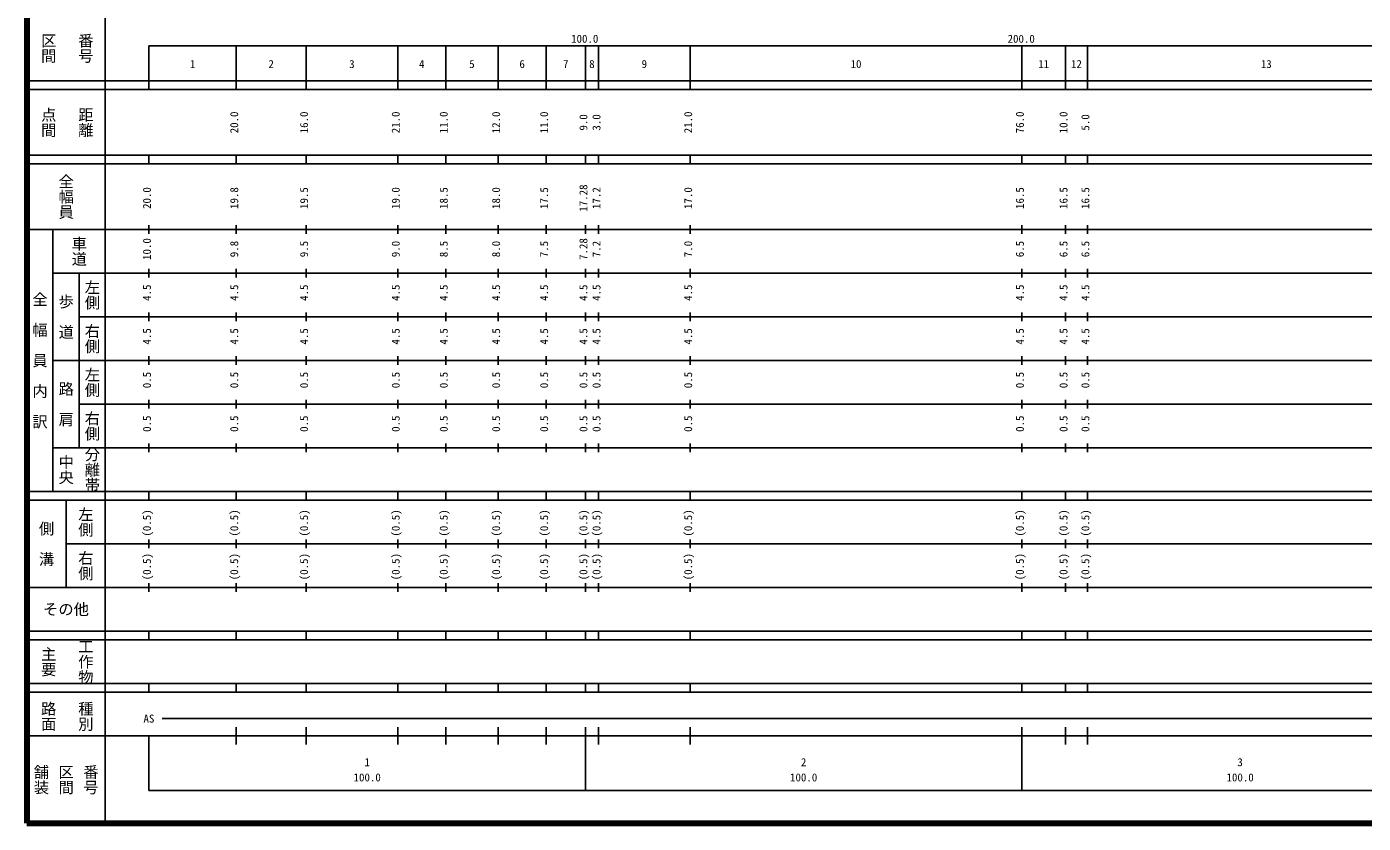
# Model space of a CAD drawing. Units: millimetres on the paper, enlarged 1000 times. Extents: x -23043849 to 100512, y -219615026 to 21267.
# Drawn here: x -23043849 to -22737634, y -219615026 to -219432617 of the extents above; entities that cross this region are included whole.
import ezdxf
from ezdxf.enums import TextEntityAlignment as Align

# ---------------------------------------------------------------- set-up
doc = ezdxf.new("R2010")
doc.units = ezdxf.units.MM
doc.header["$LTSCALE"] = 1000
doc.layers.add('M-TTL', color=2, linetype='Continuous', lineweight=140)
doc.layers.add('M-TTL-BAND', color=7, linetype='Continuous', lineweight=25)
doc.styles.add('@ＭＳ ゴシック', font='')
doc.styles.add('ＭＳ ゴシック', font='')
doc.styles.get('@ＭＳ ゴシック').set_extended_font_data('@MS Gothic')
doc.styles.get('ＭＳ ゴシック').set_extended_font_data('MS Gothic')

msp = doc.modelspace()

# ---------------------------------------------------------------- linework, layer by layer
at = {"layer": 'M-TTL'}
for p, q in [((-23043849, -219255026), (-23043849, -219615026)), ((-23043849, -219615026), (-22403849, -219615026))]:
    msp.add_line(p, q, dxfattribs=at)
at = {"layer": 'M-TTL-BAND'}
for p, q in [((-23025849, -219265026), (-23025849, -219615026)), ((-23015849, -219437026), (-22504849, -219437026)), ((-23015849, -219437026), (-23015849, -219447026)), ((-22995849, -219447026), (-22995849, -219437026)), ((-22979849, -219447026), (-22979849, -219437026)), ((-22958849, -219447026), (-22958849, -219437026)), ((-22947849, -219447026), (-22947849, -219437026)), ((-22935849, -219447026), (-22935849, -219437026)), ((-22924849, -219447026), (-22924849, -219437026)), ((-22915849, -219447026), (-22915849, -219437026)), ((-22912849, -219447026), (-22912849, -219437026)), ((-22891849, -219447026), (-22891849, -219437026)), ((-22815849, -219447026), (-22815849, -219437026)), ((-22805849, -219447026), (-22805849, -219437026)), ((-22800849, -219447026), (-22800849, -219437026)), ((-23043849, -219445026), (-22504849, -219445026)), ((-23043849, -219447026), (-22504849, -219447026)), ((-23043849, -219462026), (-22504849, -219462026)), ((-23043849, -219464026), (-22504849, -219464026)), ((-23015849, -219464026), (-23015849, -219462026)), ((-22995849, -219464026), (-22995849, -219462026)), ((-22979849, -219464026), (-22979849, -219462026)), ((-22958849, -219464026), (-22958849, -219462026)), ((-22947849, -219464026), (-22947849, -219462026)), ((-22935849, -219464026), (-22935849, -219462026)), ((-22924849, -219464026), (-22924849, -219462026)), ((-22915849, -219464026), (-22915849, -219462026)), ((-22912849, -219464026), (-22912849, -219462026)), ((-22891849, -219464026), (-22891849, -219462026)), ((-22815849, -219464026), (-22815849, -219462026)), ((-22805849, -219464026), (-22805849, -219462026)), ((-22800849, -219464026), (-22800849, -219462026)), ((-23043849, -219479026), (-22504849, -219479026)), ((-23037849, -219539026), (-23037849, -219479026)), ((-23015849, -219480026), (-23015849, -219478026)), ((-22995849, -219480026), (-22995849, -219478026)), ((-22979849, -219480026), (-22979849, -219478026)), ((-22958849, -219480026), (-22958849, -219478026)), ((-22947849, -219480026), (-22947849, -219478026)), ((-22935849, -219480026), (-22935849, -219478026)), ((-22924849, -219480026), (-22924849, -219478026)), ((-22915849, -219480026), (-22915849, -219478026)), ((-22912849, -219480026), (-22912849, -219478026)), ((-22891849, -219480026), (-22891849, -219478026)), ((-22815849, -219480026), (-22815849, -219478026)), ((-22805849, -219480026), (-22805849, -219478026)), ((-22800849, -219480026), (-22800849, -219478026)), ((-23037849, -219489026), (-22504849, -219489026)), ((-23031849, -219489026), (-23031849, -219529026)), ((-23015849, -219490026), (-23015849, -219488026)), ((-22995849, -219490026), (-22995849, -219488026)), ((-22979849, -219490026), (-22979849, -219488026)), ((-22958849, -219490026), (-22958849, -219488026)), ((-22947849, -219490026), (-22947849, -219488026)), ((-22935849, -219490026), (-22935849, -219488026)), ((-22924849, -219490026), (-22924849, -219488026)), ((-22915849, -219490026), (-22915849, -219488026)), ((-22912849, -219490026), (-22912849, -219488026)), ((-22891849, -219490026), (-22891849, -219488026)), ((-22815849, -219490026), (-22815849, -219488026)), ((-22805849, -219490026), (-22805849, -219488026)), ((-22800849, -219490026), (-22800849, -219488026)), ((-23015849, -219500026), (-23015849, -219498026)), ((-22995849, -219500026), (-22995849, -219498026)), ((-22979849, -219500026), (-22979849, -219498026)), ((-22958849, -219500026), (-22958849, -219498026)), ((-22947849, -219500026), (-22947849, -219498026)), ((-22935849, -219500026), (-22935849, -219498026)), ((-22924849, -219500026), (-22924849, -219498026)), ((-22915849, -219500026), (-22915849, -219498026)), ((-22912849, -219500026), (-22912849, -219498026)), ((-22891849, -219500026), (-22891849, -219498026)), ((-22815849, -219500026), (-22815849, -219498026)), ((-22805849, -219500026), (-22805849, -219498026)), ((-22800849, -219500026), (-22800849, -219498026)), ((-23031849, -219499026), (-22504849, -219499026)), ((-23037849, -219509026), (-22504849, -219509026)), ((-23015849, -219510026), (-23015849, -219508026)), ((-22995849, -219510026), (-22995849, -219508026)), ((-22979849, -219510026), (-22979849, -219508026)), ((-22958849, -219510026), (-22958849, -219508026)), ((-22947849, -219510026), (-22947849, -219508026)), ((-22935849, -219510026), (-22935849, -219508026)), ((-22924849, -219510026), (-22924849, -219508026)), ((-22915849, -219510026), (-22915849, -219508026)), ((-22912849, -219510026), (-22912849, -219508026)), ((-22891849, -219510026), (-22891849, -219508026)), ((-22815849, -219510026), (-22815849, -219508026)), ((-22805849, -219510026), (-22805849, -219508026)), ((-22800849, -219510026), (-22800849, -219508026)), ((-23031849, -219519026), (-22504849, -219519026)), ((-23015849, -219520026), (-23015849, -219518026)), ((-22995849, -219520026), (-22995849, -219518026)), ((-22979849, -219520026), (-22979849, -219518026)), ((-22958849, -219520026), (-22958849, -219518026)), ((-22947849, -219520026), (-22947849, -219518026)), ((-22935849, -219520026), (-22935849, -219518026)), ((-22924849, -219520026), (-22924849, -219518026)), ((-22915849, -219520026), (-22915849, -219518026)), ((-22912849, -219520026), (-22912849, -219518026)), ((-22891849, -219520026), (-22891849, -219518026)), ((-22815849, -219520026), (-22815849, -219518026)), ((-22805849, -219520026), (-22805849, -219518026)), ((-22800849, -219520026), (-22800849, -219518026)), ((-23015849, -219530026), (-23015849, -219528026)), ((-22995849, -219530026), (-22995849, -219528026)), ((-22979849, -219530026), (-22979849, -219528026)), ((-22958849, -219530026), (-22958849, -219528026)), ((-22947849, -219530026), (-22947849, -219528026)), ((-22935849, -219530026), (-22935849, -219528026)), ((-22924849, -219530026), (-22924849, -219528026)), ((-22915849, -219530026), (-22915849, -219528026)), ((-22912849, -219530026), (-22912849, -219528026)), ((-22891849, -219530026), (-22891849, -219528026)), ((-22815849, -219530026), (-22815849, -219528026)), ((-22805849, -219530026), (-22805849, -219528026)), ((-22800849, -219530026), (-22800849, -219528026)), ((-23037849, -219529026), (-22504849, -219529026)), ((-23043849, -219539026), (-22504849, -219539026)), ((-23043849, -219541026), (-22504849, -219541026)), ((-23034849, -219541026), (-23034849, -219561026)), ((-23015849, -219541026), (-23015849, -219539026)), ((-22995849, -219541026), (-22995849, -219539026)), ((-22979849, -219541026), (-22979849, -219539026)), ((-22958849, -219541026), (-22958849, -219539026)), ((-22947849, -219541026), (-22947849, -219539026)), ((-22935849, -219541026), (-22935849, -219539026)), ((-22924849, -219541026), (-22924849, -219539026)), ((-22915849, -219541026), (-22915849, -219539026)), ((-22912849, -219541026), (-22912849, -219539026)), ((-22891849, -219541026), (-22891849, -219539026)), ((-22815849, -219541026), (-22815849, -219539026)), ((-22805849, -219541026), (-22805849, -219539026)), ((-22800849, -219541026), (-22800849, -219539026)), ((-23015849, -219552026), (-23015849, -219550026)), ((-22995849, -219552026), (-22995849, -219550026)), ((-22979849, -219552026), (-22979849, -219550026)), ((-22958849, -219552026), (-22958849, -219550026)), ((-22947849, -219552026), (-22947849, -219550026)), ((-22935849, -219552026), (-22935849, -219550026)), ((-22924849, -219552026), (-22924849, -219550026)), ((-22915849, -219552026), (-22915849, -219550026)), ((-22912849, -219552026), (-22912849, -219550026)), ((-22891849, -219552026), (-22891849, -219550026)), ((-22815849, -219552026), (-22815849, -219550026)), ((-22805849, -219552026), (-22805849, -219550026)), ((-22800849, -219552026), (-22800849, -219550026)), ((-23034849, -219551026), (-22504849, -219551026)), ((-23043849, -219561026), (-22504849, -219561026)), ((-23015849, -219562026), (-23015849, -219560026)), ((-22995849, -219562026), (-22995849, -219560026)), ((-22979849, -219562026), (-22979849, -219560026)), ((-22958849, -219562026), (-22958849, -219560026)), ((-22947849, -219562026), (-22947849, -219560026)), ((-22935849, -219562026), (-22935849, -219560026)), ((-22924849, -219562026), (-22924849, -219560026)), ((-22915849, -219562026), (-22915849, -219560026)), ((-22912849, -219562026), (-22912849, -219560026)), ((-22891849, -219562026), (-22891849, -219560026)), ((-22815849, -219562026), (-22815849, -219560026)), ((-22805849, -219562026), (-22805849, -219560026)), ((-22800849, -219562026), (-22800849, -219560026)), ((-23043849, -219571026), (-22504849, -219571026)), ((-23015849, -219573026), (-23015849, -219571026)), ((-22995849, -219573026), (-22995849, -219571026)), ((-22979849, -219573026), (-22979849, -219571026)), ((-22958849, -219573026), (-22958849, -219571026)), ((-22947849, -219573026), (-22947849, -219571026)), ((-22935849, -219573026), (-22935849, -219571026)), ((-22924849, -219573026), (-22924849, -219571026)), ((-22915849, -219573026), (-22915849, -219571026)), ((-22912849, -219573026), (-22912849, -219571026)), ((-22891849, -219573026), (-22891849, -219571026)), ((-22815849, -219573026), (-22815849, -219571026)), ((-22805849, -219573026), (-22805849, -219571026)), ((-22800849, -219573026), (-22800849, -219571026)), ((-23043849, -219573026), (-22504849, -219573026)), ((-23043849, -219583026), (-22504849, -219583026)), ((-23015849, -219585026), (-23015849, -219583026)), ((-22995849, -219585026), (-22995849, -219583026)), ((-22979849, -219585026), (-22979849, -219583026)), ((-22958849, -219585026), (-22958849, -219583026)), ((-22947849, -219585026), (-22947849, -219583026)), ((-22935849, -219585026), (-22935849, -219583026)), ((-22924849, -219585026), (-22924849, -219583026)), ((-22915849, -219585026), (-22915849, -219583026)), ((-22912849, -219585026), (-22912849, -219583026)), ((-22891849, -219585026), (-22891849, -219583026)), ((-22815849, -219585026), (-22815849, -219583026)), ((-22805849, -219585026), (-22805849, -219583026)), ((-22800849, -219585026), (-22800849, -219583026)), ((-23043849, -219585026), (-22504849, -219585026)), ((-23012849, -219591026), (-22518849, -219591026)), ((-22995849, -219597026), (-22995849, -219593026)), ((-22979849, -219597026), (-22979849, -219593026)), ((-22958849, -219597026), (-22958849, -219593026)), ((-22947849, -219597026), (-22947849, -219593026)), ((-22935849, -219597026), (-22935849, -219593026)), ((-22924849, -219597026), (-22924849, -219593026)), ((-22915849, -219607526), (-22915849, -219593026)), ((-22912849, -219597026), (-22912849, -219593026)), ((-22891849, -219597026), (-22891849, -219593026)), ((-22815849, -219607526), (-22815849, -219593026)), ((-22805849, -219597026), (-22805849, -219593026)), ((-22800849, -219597026), (-22800849, -219593026)), ((-23043849, -219595026), (-22504849, -219595026)), ((-23015849, -219595026), (-23015849, -219607526)), ((-23015849, -219607526), (-22504849, -219607526))]:
    msp.add_line(p, q, dxfattribs=at)

# ---------------------------------------------------------------- texts
at = {"layer": 'M-TTL-BAND', "style": '@ＭＳ ゴシック'}
for s, p in [('区間', (-23038849, -219437526)), ('番号', (-23030349, -219437526)), ('点間', (-23038849, -219454526)), ('距離', (-23030349, -219454526)), ('全幅員', (-23034849, -219471526)), ('車道', (-23031849, -219484026)), ('左側', (-23028849, -219494026)), ('全\u3000幅\u3000員\u3000内\u3000訳', (-23040849, -219509026)), ('歩\u3000道', (-23034849, -219499026)), ('右側', (-23028849, -219504026)), ('左側', (-23028849, -219514026)), ('路\u3000肩', (-23034849, -219519026)), ('右側', (-23028849, -219524026)), ('中央', (-23034849, -219534026)), ('分離帯', (-23028849, -219534026)), ('左側', (-23030349, -219546026)), ('側\u3000溝', (-23039349, -219551026)), ('右側', (-23030349, -219556026)), ('主要', (-23038849, -219578026)), ('工作物', (-23030349, -219578026)), ('路面', (-23038849, -219590526)), ('種別', (-23030349, -219590526)), ('舗装', (-23040516, -219605026)), ('区間', (-23034849, -219605026)), ('番号', (-23029182, -219605026))]:
    msp.add_text(s, height=2566, rotation=270, dxfattribs=at).set_placement(p, align=Align.MIDDLE_CENTER)
at = {"layer": 'M-TTL-BAND', "style": 'ＭＳ ゴシック'}
for s, p in [('100.0', (-22916005, -219436831)), ('200.0', (-22816005, -219436831)), ('1', (-23005849, -219442621)), ('2', (-22987849, -219442621)), ('3', (-22969349, -219442621)), ('4', (-22953349, -219442621)), ('5', (-22941849, -219442621)), ('6', (-22930349, -219442621)), ('7', (-22920349, -219442621)), ('8', (-22914349, -219442621)), ('9', (-22902349, -219442621)), ('10', (-22853849, -219442621)), ('11', (-22810849, -219442621)), ('12', (-22803349, -219442621)), ('13', (-22759849, -219442621)), ('AS', (-23015849, -219592526)), ('1', (-22965849, -219602503)), ('2', (-22865849, -219602503)), ('3', (-22765849, -219602503)), ('100.0', (-22965849, -219605993)), ('100.0', (-22865849, -219605993)), ('100.0', (-22765849, -219605993))]:
    msp.add_text(s, height=1833, dxfattribs=at).set_placement(p, align=Align.BOTTOM_CENTER)
for s, p in [('20.0', (-22994849, -219454526)), ('16.0', (-22978849, -219454526)), ('21.0', (-22957849, -219454526)), ('11.0', (-22946849, -219454526)), ('12.0', (-22934849, -219454526)), ('11.0', (-22923849, -219454526)), ('21.0', (-22890849, -219454526)), ('76.0', (-22814849, -219454526)), ('10.0', (-22804849, -219454526)), ('9.0', (-22914849, -219454526)), ('3.0', (-22911849, -219454526)), ('5.0', (-22799849, -219454526)), ('20.0', (-23014849, -219471852)), ('19.8', (-22994849, -219471852)), ('19.5', (-22978849, -219471852)), ('19.0', (-22957849, -219471852)), ('18.5', (-22946849, -219471852)), ('18.0', (-22934849, -219471852)), ('17.5', (-22923849, -219471852)), ('17.28', (-22914849, -219471852)), ('17.2', (-22911849, -219471852)), ('17.0', (-22890849, -219471852)), ('16.5', (-22814849, -219471852)), ('16.5', (-22804849, -219471852)), ('16.5', (-22799849, -219471852)), ('10.0', (-23014849, -219483526)), ('9.8', (-22994849, -219483526)), ('9.5', (-22978849, -219483526)), ('9.0', (-22957849, -219483526)), ('8.5', (-22946849, -219483526)), ('8.0', (-22934849, -219483526)), ('7.5', (-22923849, -219483526)), ('7.28', (-22914849, -219483526)), ('7.2', (-22911849, -219483526)), ('7.0', (-22890849, -219483526)), ('6.5', (-22814849, -219483526)), ('6.5', (-22804849, -219483526)), ('6.5', (-22799849, -219483526)), ('4.5', (-23014849, -219493526)), ('4.5', (-22994849, -219493526)), ('4.5', (-22978849, -219493526)), ('4.5', (-22957849, -219493526)), ('4.5', (-22946849, -219493526)), ('4.5', (-22934849, -219493526)), ('4.5', (-22923849, -219493526)), ('4.5', (-22914849, -219493526)), ('4.5', (-22911849, -219493526)), ('4.5', (-22890849, -219493526)), ('4.5', (-22814849, -219493526)), ('4.5', (-22804849, -219493526)), ('4.5', (-22799849, -219493526)), ('4.5', (-23014849, -219503526)), ('4.5', (-22994849, -219503526)), ('4.5', (-22978849, -219503526)), ('4.5', (-22957849, -219503526)), ('4.5', (-22946849, -219503526)), ('4.5', (-22934849, -219503526)), ('4.5', (-22923849, -219503526)), ('4.5', (-22914849, -219503526)), ('4.5', (-22911849, -219503526)), ('4.5', (-22890849, -219503526)), ('4.5', (-22814849, -219503526)), ('4.5', (-22804849, -219503526)), ('4.5', (-22799849, -219503526)), ('0.5', (-23014849, -219513526)), ('0.5', (-22994849, -219513526)), ('0.5', (-22978849, -219513526)), ('0.5', (-22957849, -219513526)), ('0.5', (-22946849, -219513526)), ('0.5', (-22934849, -219513526)), ('0.5', (-22923849, -219513526)), ('0.5', (-22914849, -219513526)), ('0.5', (-22911849, -219513526)), ('0.5', (-22890849, -219513526)), ('0.5', (-22814849, -219513526)), ('0.5', (-22804849, -219513526)), ('0.5', (-22799849, -219513526)), ('0.5', (-23014849, -219523526)), ('0.5', (-22994849, -219523526)), ('0.5', (-22978849, -219523526)), ('0.5', (-22957849, -219523526)), ('0.5', (-22946849, -219523526)), ('0.5', (-22934849, -219523526)), ('0.5', (-22923849, -219523526)), ('0.5', (-22914849, -219523526)), ('0.5', (-22911849, -219523526)), ('0.5', (-22890849, -219523526)), ('0.5', (-22814849, -219523526)), ('0.5', (-22804849, -219523526)), ('0.5', (-22799849, -219523526)), ('(0.5)', (-23014849, -219546262)), ('(0.5)', (-22994849, -219546262)), ('(0.5)', (-22978849, -219546262)), ('(0.5)', (-22957849, -219546262)), ('(0.5)', (-22946849, -219546262)), ('(0.5)', (-22934849, -219546262)), ('(0.5)', (-22923849, -219546262)), ('(0.5)', (-22914849, -219546262)), ('(0.5)', (-22911849, -219546262)), ('(0.5)', (-22890849, -219546262)), ('(0.5)', (-22814849, -219546262)), ('(0.5)', (-22804849, -219546262)), ('(0.5)', (-22799849, -219546262)), ('(0.5)', (-23014849, -219556262)), ('(0.5)', (-22994849, -219556262)), ('(0.5)', (-22978849, -219556262)), ('(0.5)', (-22957849, -219556262)), ('(0.5)', (-22946849, -219556262)), ('(0.5)', (-22934849, -219556262)), ('(0.5)', (-22923849, -219556262)), ('(0.5)', (-22914849, -219556262)), ('(0.5)', (-22911849, -219556262)), ('(0.5)', (-22890849, -219556262)), ('(0.5)', (-22814849, -219556262)), ('(0.5)', (-22804849, -219556262)), ('(0.5)', (-22799849, -219556262))]:
    msp.add_text(s, height=1833, rotation=90, dxfattribs=at).set_placement(p, align=Align.BOTTOM_CENTER)
msp.add_text('その他', height=2566, dxfattribs=at).set_placement((-23034849, -219566026), align=Align.MIDDLE_CENTER)

doc.saveas('drawing.dxf')
